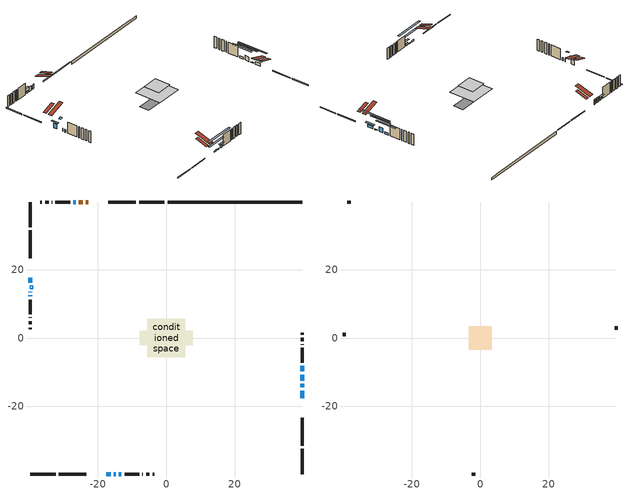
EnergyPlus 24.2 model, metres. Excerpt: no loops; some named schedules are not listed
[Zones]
conditioned space
 floor outside (Floor1 construction): -1.63,-1.63 -1.63,1.63 1.63,1.63 1.63,-1.63 z0.51
 floor adiabatic (AdiabaticFloorConstruction): -5.58,-5.58 -5.58,5.58 5.58,5.58 5.58,-5.58 z2.95
 floor foundation (Slab1 construction): -7.81,-2.05 -7.81,2.05 7.81,2.05 7.81,-2.05 z-0.68
 wall outside (RimJoist1 construction): -0.54,39.83 -7.94,39.83 / -39.83,-39.83 -32.43,-39.83 / -39.83,39.83 -39.83,32.43 / 39.83,-39.83 39.83,-32.43 z0.51:0.81
 wall outside (RimJoist2 construction): -8.87,39.83 -16.95,39.83 / -31.5,-39.83 -23.42,-39.83 / -39.83,31.5 -39.83,23.42 / 39.83,-31.5 39.83,-23.42 z0.51:0.81
 wall outside (AdiabaticWallConstruction 1): -22.77,39.83 -23.59,39.83 / -24.51,39.83 -25.57,39.83 z0.51:2.54
 wall outside (AdiabaticWallConstruction): 39.83,-17.6 39.83,-15.38 / -26.5,39.83 -27.24,39.83 / -13.89,-39.83 -13.15,-39.83 z0.51:1.63; -39.83,17.6 -39.83,16.22 z0.51:2.52; -17.6,-39.83 -16.27,-39.83 z0.51:1.04; 39.83,-14.46 39.83,-13.39 / -15.35,-39.83 -14.81,-39.83 z0.51:0.87; -39.83,13.52 -39.83,13.45 / -39.83,12.53 -39.83,12.19 z0.51:1.73; 39.83,-12.46 39.83,-10.7 z0.51:2.49; 39.83,-9.78 39.83,-8.15 z0.51:1.4
 wall outside (Wall1 construction): -28.17,39.83 -32.47,39.83 / -12.22,-39.83 -7.92,-39.83 / -39.83,11.26 -39.83,6.97 / 39.83,-7.22 39.83,-2.92 z0.51:5.39
 wall outside (Wall2 construction): -33.39,39.83 -33.53,39.83 / -6.99,-39.83 -6.86,-39.83 / -39.83,6.04 -39.83,5.9 / 39.83,-1.99 39.83,-1.86 z0.51:5.39
 wall outside (Wall3 construction): -34.46,39.83 -35.47,39.83 / -5.93,-39.83 -4.91,-39.83 / -39.83,4.98 -39.83,3.96 / 39.83,-0.93 39.83,0.09 z0.51:5.39
 wall outside (Wall4 construction): -36.4,39.83 -36.94,39.83 / -3.98,-39.83 -3.45,-39.83 / -39.83,3.03 -39.83,2.49 / 39.83,1.01 39.83,1.55 z0.51:5.39
 wall foundation (FoundationWall1 construction): 0.39,39.83,-0.68 0.39,39.83,0.51 35.88,39.83,0.51 35.88,39.83,0.37 39.83,39.83,0.37 39.83,39.83,-0.68
 window (WindowConstruction): 39.83,-17.6 39.83,-15.38 z0.51:1.63
 window (WindowConstruction 5): -39.83,17.6 -39.83,16.23 z0.51:2.52
 window (WindowConstruction 6): -17.6,-39.83 -16.28,-39.83 z0.51:1.04
 window (WindowConstruction 9): 39.83,-14.46 39.83,-13.39 z0.51:0.87
 window (WindowConstruction 10): -15.35,-39.83 -14.81,-39.83 z0.51:0.87
 window (WindowConstruction 1): -26.5,39.83 -27.24,39.83 z0.51:1.63
 window (WindowConstruction 2): -13.88,-39.83 -13.15,-39.83 z0.51:1.63
 window (WindowConstruction 7): -39.83,13.52 -39.83,13.45 z0.51:1.73
 window (WindowConstruction 8): -39.83,12.52 -39.83,12.19 z0.51:1.73
 window (WindowConstruction 3): 39.83,-12.46 39.83,-10.71 z0.51:2.49
 window (WindowConstruction 4): 39.83,-9.78 39.83,-8.15 z0.51:1.4
 door (Door): -22.77,39.83 -23.58,39.83 z0.51:2.54
 door (Door 1): -24.51,39.83 -25.57,39.83 z0.51:2.54
 ceiling adiabatic (AdiabaticFloorConstruction): 5.58,-5.58 5.58,5.58 -5.58,5.58 -5.58,-5.58 z2.95
 roof outside (Roof1 construction): -19.16,39.83,5.39 -19.16,34.97,7.01 -17.88,34.97,7.01 -17.88,39.83,5.39; -21.21,-39.83,5.39 -21.21,-34.97,7.01 -22.49,-34.97,7.01 -22.49,-39.83,5.39; -39.83,21.21,5.39 -34.97,21.21,7.01 -34.97,22.49,7.01 -39.83,22.49,5.39; 39.83,-21.21,5.39 34.97,-21.21,7.01 34.97,-22.49,7.01 39.83,-22.49,5.39
 roof outside (AdiabaticRoofConstruction): -39.83,14.45,5.39 -39.02,14.45,5.66 -39.02,15.3,5.66 -39.83,15.3,5.39
 skylight (SkylightConstruction): -39.83,14.45,5.39 -39.02,14.45,5.65 -39.02,15.3,5.65 -39.83,15.3,5.39
attic - vented
 floor to conditioned space (Floor2 construction Reversed): -3.42,-3.42 -3.42,3.42 3.42,3.42 3.42,-3.42 z5.39
 wall outside (Wall5 construction): -37.87,39.83 -38.9,39.83 / -2.52,-39.83 -1.49,-39.83 / -39.83,1.56 -39.83,0.53 / 39.83,2.48 39.83,3.51 z0.51:5.39
 roof outside (Roof2 construction): -21.85,39.83,5.39 -21.85,33.17,7.61 -20.09,33.17,7.61 -20.09,39.83,5.39; -18.53,-39.83,5.39 -18.53,-33.17,7.61 -20.28,-33.17,7.61 -20.28,-39.83,5.39; -39.83,18.53,5.39 -33.17,18.53,7.61 -33.17,20.28,7.61 -39.83,20.28,5.39; 39.83,-18.53,5.39 33.17,-18.53,7.61 33.17,-20.28,7.61 39.83,-20.28,5.39
shading: 39.83,-14.47 39.83,-18.51 40.44,-18.51 40.44,-14.47 z2.54; -39.83,15.31 -39.83,18.51 -40.44,18.51 -40.44,15.31 z3.43; -12.62,-39.83 -21.26,-39.83 -21.26,-40.44 -12.62,-40.44 z4.7; 39.83,-7.29 39.83,-20.55 40.44,-20.55 40.44,-7.29 z6.97; -8.71,-39.83 -21.45,-39.83 -21.45,-40.44 -8.71,-40.44 z6.97; -28.15,39.83 -25.59,39.83 -25.59,40.44 -28.15,40.44 z2.54; -12.24,-39.83 -14.8,-39.83 -14.8,-40.44 -12.24,-40.44 z2.54; 39.83,-7.04 39.83,-16.12 40.44,-16.12 40.44,-7.04 z6.15; 39.83,-4.49 39.83,-13.44 40.44,-13.44 40.44,-4.49 z5.06
[Building]
Building 1: Terrain=Suburbs
[Site:Location]
Montreal Intl AP_QC: Latitude {deg}=45.47; Longitude {deg}=-73.74; Time Zone {hr}=-5; Elevation {m}=36; Keep Site Location Information=Yes
[Site:GroundTemperature:Shallow]
2.07863, -0.316383, -0.508184, 0.628371, 5.19101, 9.73239, 13.6695, 16.1636, 16.3755, 14.347, 10.5102, 6.10817
[Site:WaterMainsTemperature]
Calculation Method=Schedule; Temperature Schedule=mains temperature schedule
[Material] Roughness=Rough; Thermal Absorptance=0.9
Name | Thickness {m} | Conductivity {W/m-K} | Density {kg/m3} | Specific Heat {J/kg-K} | Solar Absorptance | Visible Absorptance
asphalt or fiberglass shingles | 0.00635 | 0.162714 | 1121.4 | 1465.45 | 0.4 | 0.4
asphalt or fiberglass shingles 1 | 0.00635 | 0.162714 | 1121.4 | 1465.45 | 0.7 | 0.7
ceiling loosefill ins | 0.169333 | 0.0480833 | 16.02 | 1046.75 | 0.7 | 0.7
ceiling stud and cavity | 0.1397 | 0.539698 | 65.682 | 1177.47 | 0.7 | 0.7
concrete 4.0 in. | 0.1016 | 1.803125 | 2242.8 | 837.4 | 0.7 | 0.7
concrete 8.0 in. | 0.2032 | 1.803125 | 2242.8 | 837.4 | 0.7 | 0.7
door material | 0.04445 | 0.188738 | 512.64 | 1214.23 | 0.7 | 0.7
door material 1 | 0.04445 | 0.0451087 | 512.64 | 1214.23 | 0.7 | 0.7
exterior vertical ins | 0.00231539 | 0.029427 | 32.04 | 1214.23 | 0.7 | 0.7
floor covering | 0.0127 | 0.0433444 | 54.468 | 1339.84 | 0.6 | 0.6
floor rigid ins | 0.051816 | 0.029427 | 32.04 | 1214.23 | 0.7 | 0.7
floor rigid ins 1; roof rigid ins 1; wall rigid ins | 0.512978 | 0.029427 | 32.04 | 1214.23 | 0.7 | 0.7
floor stud and cavity | 0.1397 | 0.0944273 | 92.3553 | 1139.71 | 0.7 | 0.7
floor stud and cavity 1 | 0.1397 | 1.75129 | 37.0049 | 1207.88 | 0.7 | 0.7
furniture material conditioned space 1 | 0.1524 | 0.115458 | 640.8 | 1214.23 | 0.6 | 0.6
gypsum board | 0.0127 | 0.160291 | 801 | 837.4 | 0.6 | 0.6
osb sheathing 0.5 in. | 0.0127 | 0.115458 | 512.64 | 1214.23 | 0.7 | 0.7
osb sheathing 0.75 in. | 0.01905 | 0.115458 | 512.64 | 1214.23 | 0.7 | 0.7
osb sheathing 2.0 in. | 0.0508 | 0.115458 | 512.64 | 1214.23 | 0.7 | 0.7
rim joist stud and cavity | 0.0508 | 0.0292424 | 125.044 | 1163.47 | 0.6 | 0.6
roof rigid ins | 0.103632 | 0.029427 | 32.04 | 1214.23 | 0.7 | 0.7
roof stud and cavity | 0.2032 | 0.621153 | 78.34581 | 1123.46 | 0.7 | 0.7
roof stud and cavity 1 | 0.18415 | 1.78685 | 37.0049 | 1207.88 | 0.6 | 0.6
wall stud and cavity | 0.1397 | 0.0942262 | 139.0536 | 1170.24 | 0.7 | 0.7
wall stud and cavity 1 | 0.1397 | 0.113503 | 139.0536 | 1170.24 | 0.7 | 0.7
wall stud and cavity 2 | 0.1397 | 0.0938917 | 139.0536 | 1170.24 | 0.7 | 0.7
wall stud and cavity 3 | 0.1397 | 0.0996715 | 139.0536 | 1170.24 | 0.7 | 0.7
wall stud and cavity 4 | 0.0889 | 6.1454 | 50.32683 | 1063.81 | 0.6 | 0.6
wall stud and cavity 5 | 0.0889 | 0.380278 | 52.3479 | 1209.89 | 0.7 | 0.7
wall stud and cavity 6 | 0.0889 | 0.391764 | 83.0341 | 1211.67 | 0.7 | 0.7
wood siding | 0.0254 | 0.102417 | 544.68 | 1172.36 | 0.4 | 0.4
wood siding 1 | 0.00254 | 0.102417 | 544.68 | 1172.36 | 0.4 | 0.4
wood siding 2; wood siding 3; wood siding 4 | 0.0254 | 0.102417 | 544.68 | 1172.36 | 0.7 | 0.7
[WindowMaterial:SimpleGlazingSystem]
Name | U-Factor {W/m2-K} | Solar Heat Gain Coefficient
SkylightMaterial | 2.48225 | 0.6117
WindowMaterial | 4.91601 | 0.64
WindowMaterial 1 | 2.86682 | 0.59
WindowMaterial 2 | 5.08351 | 0.63
WindowMaterial 3 | 1.8039 | 0.38
WindowMaterial 4 | 5.141429 | 0.63
WindowMaterial 5 | 2.5727 | 0.35
WindowMaterial 6 | 2.628914 | 0.5
WindowMaterial 7 | 6.84937 | 0.53
[Construction]
AdiabaticFloorConstruction: floor stud and cavity 1, floor rigid ins 1, osb sheathing 0.75 in., floor covering
AdiabaticRoofConstruction: asphalt or fiberglass shingles 1, roof rigid ins 1, osb sheathing 0.75 in., roof stud and cavity 1
AdiabaticWallConstruction: wood siding 3, wall rigid ins, wall stud and cavity 5, gypsum board
AdiabaticWallConstruction 1: wood siding 4, wall rigid ins, wall stud and cavity 5, gypsum board
Door: door material
Door 1: door material 1
Floor1 construction: floor stud and cavity, floor rigid ins, osb sheathing 0.75 in., floor covering
Floor2 construction Reversed: gypsum board, ceiling stud and cavity, ceiling loosefill ins
FoundationWall1 construction: concrete 8.0 in.
furniture construction conditioned space 1: furniture material conditioned space 1
PartitionWallConstruction: gypsum board, wall stud and cavity 6, gypsum board
RimJoist1 construction; RimJoist2 construction: wood siding 2, osb sheathing 2.0 in., rim joist stud and cavity
Roof1 construction: asphalt or fiberglass shingles, roof rigid ins, osb sheathing 0.75 in., roof stud and cavity, gypsum board
Roof2 construction: asphalt or fiberglass shingles
SkylightConstruction: SkylightMaterial
Slab1 construction: concrete 4.0 in.
Wall1 construction: wood siding, osb sheathing 0.5 in., wall stud and cavity, gypsum board
Wall2 construction: wood siding, osb sheathing 0.5 in., wall stud and cavity 1, gypsum board
Wall3 construction: wood siding, osb sheathing 0.5 in., wall stud and cavity 2, gypsum board
Wall4 construction: wood siding, osb sheathing 0.5 in., wall stud and cavity 3, gypsum board
Wall5 construction: wood siding 1, wall stud and cavity 4
WindowConstruction; WindowConstruction 1; WindowConstruction 2: WindowMaterial
WindowConstruction 10; WindowConstruction 9: WindowMaterial 7
WindowConstruction 3: WindowMaterial 1
WindowConstruction 4: WindowMaterial 2
WindowConstruction 5: WindowMaterial 3
WindowConstruction 6: WindowMaterial 4
WindowConstruction 7: WindowMaterial 5
WindowConstruction 8: WindowMaterial 6
[Zone] Multiplier=1; Part of Total Floor Area=Yes
Name | Volume {m3}
attic - vented | 16.8524
conditioned space | 381.5
[Space]
Name | Zone | Volume {m3}
attic - vented 1 | attic - vented | 16.8524
conditioned space 1 | conditioned space | 381.5
[ZoneInfiltration:EffectiveLeakageArea]
infil attic - vented 1: Zone or Space=attic - vented 1; Schedule=Always On Discrete; Effective Air Leakage Area {cm2}=1870.4; Stack Coefficient=0.000493507; Wind Coefficient=1.50095e-05
[ZoneMixing]
whole house fan mix: Zone or Space=attic - vented; Schedule=Always On Continuous; Design Flow Rate Calculation Method=Flow/Zone; Design Flow Rate {m3/s}=0; Source Zone or Space=conditioned space
[SurfaceProperty:ExposedFoundationPerimeter]
Slab1: Exposed Perimeter Calculation Method=TotalExposedPerimeter; Total Exposed Perimeter {m}=39.442
[InternalMass] Zone or ZoneList=conditioned space; Space or SpaceList=conditioned space 1
Name | Construction | Surface Area {m2}
furniture mass conditioned space 1 | furniture construction conditioned space 1 | 79.772
partition wall mass | PartitionWallConstruction | 199.43
[Lights]
interior lighting: Zone or ZoneList or Space or SpaceList=conditioned space 1; Schedule=interior lighting schedule; Design Level Calculation Method=LightingLevel; Lighting Level {W}=343.2; Return Air Fraction=0; Fraction Radiant=0.6; Fraction Visible=0.2; Fraction Replaceable=1
[People]
occupants: Zone or ZoneList or Space or SpaceList=conditioned space 1; Number of People Schedule=occupants schedule; Number of People Calculation Method=People; Number of People=3; Fraction Radiant=0.314171; Sensible Heat Fraction=0.56303; Activity Level Schedule=occupants activity schedule; Carbon Dioxide Generation Rate {m3/s-W}=0; Enable ASHRAE 55 Comfort Warnings=No; Mean Radiant Temperature Calculation Type=EnclosureAveraged
[ElectricEquipment] Zone or ZoneList or Space or SpaceList=conditioned space 1; Design Level Calculation Method=EquipmentLevel
Name | Schedule | Design Level {W} | Fraction Latent | Fraction Radiant | Fraction Lost
clothes dryer | clothes dryer schedule | 140.772 | 0.015 | 0.081 | 0.85
clothes washer | clothes washer schedule | 32.1985 | 0.03 | 0.162 | 0.7
cooking range | cooking range schedule | 215.147 | 0.08 | 0.432 | 0.2
dishwasher | dishwasher schedule | 66.8632 | 0.3 | 0.18 | 0.4
fridge | fridge schedule | 72.9452 | 0 | 0.6 | 0
mech vent house fan | mech vent house fan schedule | 0 | 0 | 0 | 1
mech vent house fan cfis | mech vent house fan cfis schedule | 0 | 0 | 0 | 0
mech vent range fan 0 | mech vent range fan 0 schedule | 150 | 0 | 0 | 1
misc plug loads | misc plug loads schedule | 494.7 | 0.045 | 0.513 | 0.1
whole house fan | Always On Discrete | 0 | 0 | 0 | 1
[OtherEquipment] Zone or ZoneList or Space or SpaceList=conditioned space 1; Design Level Calculation Method=EquipmentLevel
Name | Fuel Type | Schedule | Design Level {W} | Fraction Latent | Fraction Radiant | Fraction Lost
clothes dryer 1 | Electricity | clothes dryer schedule | 0 | 0.015 | 0.081 | 0.85
cooking range 1 | Electricity | cooking range schedule | 0 | 0.08 | 0.432 | 0.2
general water use latent | None | general water use schedule | 62.594 | 1 | 0 | 0
general water use sensible | None | general water use schedule | -61.6891 | 0 | 0.6 | 0
mech vent house fan latent load | None | Always On Discrete | 0 | 1 | 0 | 0
mech vent house fan sensible load | None | Always On Discrete | 0 | 0 | 0 | 0
water heater energy adjustment1 | Electricity | Always On Discrete | 0.01 | 0 | 0 | 1
[ZoneInfiltration:DesignFlowRate] Zone or ZoneList or Space or SpaceList=conditioned space 1; Schedule=Always On Discrete; Design Flow Rate Calculation Method=Flow/Zone; Design Flow Rate {m3/s}=0
infil flow; natural vent flow; whole house fan flow
[Foundation:Kiva]
Foundation Kiva 1: Initial Indoor Air Temperature {C}=18; Wall Height Above Grade {m}=0.509991; Wall Depth Below Slab {m}=0.2032; Custom Block Material Name 1=exterior vertical ins; Custom Block Depth 1 {m}=1.19; Custom Block X Position 1 {m}=0.2032; Custom Block Z Position 1 {m}=0
[Foundation:Kiva:Settings]
Soil Conductivity {W/m-K}=0.849921; Soil Density {kg/m3}=1842.3; Soil Specific Heat {J/kg-K}=418.7; Ground Solar Absorptivity=0.9; Ground Thermal Absorptivity=0.9; Ground Surface Roughness {m}=0.03; Far-Field Width {m}=40; Deep-Ground Boundary Condition=ZeroFlux; Deep-Ground Depth {m}=40; Minimum Cell Dimension {m}=0.2; Maximum Cell Growth Coefficient=3; Simulation Timestep=Timestep
[Exterior:Lights]
exterior lighting: Schedule=exterior lighting schedule; Design Level {W}=75.6
[Schedule:Constant]
Name | Hourly Value
Always On Continuous; mech vent house fan schedule; mech vent house fan cfis schedule; Always On Discrete | 1
occupants activity schedule | 117.228
fridge schedule | 0
[Schedule:Week:Daily]
interior lighting schedule Week Rule - Jan1-Jan27: interior lighting schedule day, interior lighting schedule day, interior lighting schedule day, interior lighting schedule day, interior lighting schedule day, interior lighting schedule day, interior lighting schedule day, interior lighting schedule default day, interior lighting schedule default day, interior lighting schedule default day, interior lighting schedule default day, interior lighting schedule default day
interior lighting schedule Week Rule - Jan28-Feb3: interior lighting schedule day, interior lighting schedule day, interior lighting schedule day, interior lighting schedule day, interior lighting schedule day 1, interior lighting schedule day 1, interior lighting schedule day 1, interior lighting schedule default day, interior lighting schedule default day, interior lighting schedule default day, interior lighting schedule default day, interior lighting schedule default day
interior lighting schedule Week Rule - Feb4-Feb24: interior lighting schedule day 1, interior lighting schedule day 1, interior lighting schedule day 1, interior lighting schedule day 1, interior lighting schedule day 1, interior lighting schedule day 1, interior lighting schedule day 1, interior lighting schedule default day, interior lighting schedule default day, interior lighting schedule default day, interior lighting schedule default day, interior lighting schedule default day
interior lighting schedule Week Rule - Feb25-Mar3: interior lighting schedule day 1, interior lighting schedule day 1, interior lighting schedule day 1, interior lighting schedule day 1, interior lighting schedule day 2, interior lighting schedule day 2, interior lighting schedule day 2, interior lighting schedule default day, interior lighting schedule default day, interior lighting schedule default day, interior lighting schedule default day, interior lighting schedule default day
interior lighting schedule Week Rule - Mar4-Mar31: interior lighting schedule day 2, interior lighting schedule day 2, interior lighting schedule day 2, interior lighting schedule day 2, interior lighting schedule day 2, interior lighting schedule day 2, interior lighting schedule day 2, interior lighting schedule default day, interior lighting schedule default day, interior lighting schedule default day, interior lighting schedule default day, interior lighting schedule default day
interior lighting schedule Week Rule - Apr1-Apr28: interior lighting schedule day 3, interior lighting schedule day 3, interior lighting schedule day 3, interior lighting schedule day 3, interior lighting schedule day 3, interior lighting schedule day 3, interior lighting schedule day 3, interior lighting schedule default day, interior lighting schedule default day, interior lighting schedule default day, interior lighting schedule default day, interior lighting schedule default day
interior lighting schedule Week Rule - Apr29-May5: interior lighting schedule day 3, interior lighting schedule day 3, interior lighting schedule day 4, interior lighting schedule day 4, interior lighting schedule day 4, interior lighting schedule day 4, interior lighting schedule day 4, interior lighting schedule default day, interior lighting schedule default day, interior lighting schedule default day, interior lighting schedule default day, interior lighting schedule default day
interior lighting schedule Week Rule - May6-May26: interior lighting schedule day 4, interior lighting schedule day 4, interior lighting schedule day 4, interior lighting schedule day 4, interior lighting schedule day 4, interior lighting schedule day 4, interior lighting schedule day 4, interior lighting schedule default day, interior lighting schedule default day, interior lighting schedule default day, interior lighting schedule default day, interior lighting schedule default day
interior lighting schedule Week Rule - May27-Jun2: interior lighting schedule day 4, interior lighting schedule day 4, interior lighting schedule day 4, interior lighting schedule day 4, interior lighting schedule day 4, interior lighting schedule day 5, interior lighting schedule day 5, interior lighting schedule default day, interior lighting schedule default day, interior lighting schedule default day, interior lighting schedule default day, interior lighting schedule default day
interior lighting schedule Week Rule - Jun3-Jun30: interior lighting schedule day 5, interior lighting schedule day 5, interior lighting schedule day 5, interior lighting schedule day 5, interior lighting schedule day 5, interior lighting schedule day 5, interior lighting schedule day 5, interior lighting schedule default day, interior lighting schedule default day, interior lighting schedule default day, interior lighting schedule default day, interior lighting schedule default day
interior lighting schedule Week Rule - Jul1-Jul28: interior lighting schedule day 6, interior lighting schedule day 6, interior lighting schedule day 6, interior lighting schedule day 6, interior lighting schedule day 6, interior lighting schedule day 6, interior lighting schedule day 6, interior lighting schedule default day, interior lighting schedule default day, interior lighting schedule default day, interior lighting schedule default day, interior lighting schedule default day
interior lighting schedule Week Rule - Jul29-Aug4: interior lighting schedule day 6, interior lighting schedule day 6, interior lighting schedule day 6, interior lighting schedule day 7, interior lighting schedule day 7, interior lighting schedule day 7, interior lighting schedule day 7, interior lighting schedule default day, interior lighting schedule default day, interior lighting schedule default day, interior lighting schedule default day, interior lighting schedule default day
interior lighting schedule Week Rule - Aug5-Aug25: interior lighting schedule day 7, interior lighting schedule day 7, interior lighting schedule day 7, interior lighting schedule day 7, interior lighting schedule day 7, interior lighting schedule day 7, interior lighting schedule day 7, interior lighting schedule default day, interior lighting schedule default day, interior lighting schedule default day, interior lighting schedule default day, interior lighting schedule default day
interior lighting schedule Week Rule - Aug26-Sep1: interior lighting schedule day 7, interior lighting schedule day 7, interior lighting schedule day 7, interior lighting schedule day 7, interior lighting schedule day 7, interior lighting schedule day 7, interior lighting schedule day 8, interior lighting schedule default day, interior lighting schedule default day, interior lighting schedule default day, interior lighting schedule default day, interior lighting schedule default day
interior lighting schedule Week Rule - Sep2-Sep29: interior lighting schedule day 8, interior lighting schedule day 8, interior lighting schedule day 8, interior lighting schedule day 8, interior lighting schedule day 8, interior lighting schedule day 8, interior lighting schedule day 8, interior lighting schedule default day, interior lighting schedule default day, interior lighting schedule default day, interior lighting schedule default day, interior lighting schedule default day
interior lighting schedule Week Rule - Sep30-Oct6: interior lighting schedule day 8, interior lighting schedule day 9, interior lighting schedule day 9, interior lighting schedule day 9, interior lighting schedule day 9, interior lighting schedule day 9, interior lighting schedule day 9, interior lighting schedule default day, interior lighting schedule default day, interior lighting schedule default day, interior lighting schedule default day, interior lighting schedule default day
interior lighting schedule Week Rule - Oct7-Oct27: interior lighting schedule day 9, interior lighting schedule day 9, interior lighting schedule day 9, interior lighting schedule day 9, interior lighting schedule day 9, interior lighting schedule day 9, interior lighting schedule day 9, interior lighting schedule default day, interior lighting schedule default day, interior lighting schedule default day, interior lighting schedule default day, interior lighting schedule default day
interior lighting schedule Week Rule - Oct28-Nov3: interior lighting schedule day 9, interior lighting schedule day 9, interior lighting schedule day 9, interior lighting schedule day 9, interior lighting schedule day 10, interior lighting schedule day 10, interior lighting schedule day 10, interior lighting schedule default day, interior lighting schedule default day, interior lighting schedule default day, interior lighting schedule default day, interior lighting schedule default day
interior lighting schedule Week Rule - Nov4-Nov24: interior lighting schedule day 10, interior lighting schedule day 10, interior lighting schedule day 10, interior lighting schedule day 10, interior lighting schedule day 10, interior lighting schedule day 10, interior lighting schedule day 10, interior lighting schedule default day, interior lighting schedule default day, interior lighting schedule default day, interior lighting schedule default day, interior lighting schedule default day
interior lighting schedule Week Rule - Nov25-Dec1: interior lighting schedule day 10, interior lighting schedule day 10, interior lighting schedule day 10, interior lighting schedule day 10, interior lighting schedule day 10, interior lighting schedule day 10, interior lighting schedule day 11, interior lighting schedule default day, interior lighting schedule default day, interior lighting schedule default day, interior lighting schedule default day, interior lighting schedule default day
interior lighting schedule Week Rule - Dec2-Dec31: interior lighting schedule day 11, interior lighting schedule day 11, interior lighting schedule day 11, interior lighting schedule day 11, interior lighting schedule day 11, interior lighting schedule day 11, interior lighting schedule day 11, interior lighting schedule default day, interior lighting schedule default day, interior lighting schedule default day, interior lighting schedule default day, interior lighting schedule default day
occupants schedule Week Rule - Jan1-Dec31: occupants schedule day, occupants schedule day, occupants schedule day, occupants schedule day, occupants schedule day, occupants schedule day, occupants schedule day, occupants schedule default day, occupants schedule default day, occupants schedule default day, occupants schedule default day, occupants schedule default day
clothes dryer schedule Week Rule - Jan1-Dec31: clothes dryer schedule day, clothes dryer schedule day, clothes dryer schedule day, clothes dryer schedule day, clothes dryer schedule day, clothes dryer schedule day, clothes dryer schedule day, clothes dryer schedule default day, clothes dryer schedule default day, clothes dryer schedule default day, clothes dryer schedule default day, clothes dryer schedule default day
clothes washer schedule Week Rule - Jan1-Dec31: clothes washer schedule day, clothes washer schedule day, clothes washer schedule day, clothes washer schedule day, clothes washer schedule day, clothes washer schedule day, clothes washer schedule day, clothes washer schedule default day, clothes washer schedule default day, clothes washer schedule default day, clothes washer schedule default day, clothes washer schedule default day
cooking range schedule Week Rule - Jan1-Dec31: cooking range schedule day, cooking range schedule day, cooking range schedule day, cooking range schedule day, cooking range schedule day, cooking range schedule day, cooking range schedule day, cooking range schedule default day, cooking range schedule default day, cooking range schedule default day, cooking range schedule default day, cooking range schedule default day
dishwasher schedule Week Rule - Jan1-Dec31: dishwasher schedule day, dishwasher schedule day, dishwasher schedule day, dishwasher schedule day, dishwasher schedule day, dishwasher schedule day, dishwasher schedule day, dishwasher schedule default day, dishwasher schedule default day, dishwasher schedule default day, dishwasher schedule default day, dishwasher schedule default day
mech vent range fan 0 schedule Week Rule - Jan1-Dec31: mech vent range fan 0 schedule day, mech vent range fan 0 schedule day, mech vent range fan 0 schedule day, mech vent range fan 0 schedule day, mech vent range fan 0 schedule day, mech vent range fan 0 schedule day, mech vent range fan 0 schedule day, mech vent range fan 0 schedule default day, mech vent range fan 0 schedule default day, mech vent range fan 0 schedule default day, mech vent range fan 0 schedule default day, mech vent range fan 0 schedule default day
misc plug loads schedule Week Rule - Jan1-Dec31: misc plug loads schedule day, misc plug loads schedule day, misc plug loads schedule day, misc plug loads schedule day, misc plug loads schedule day, misc plug loads schedule day, misc plug loads schedule day, misc plug loads schedule default day, misc plug loads schedule default day, misc plug loads schedule default day, misc plug loads schedule default day, misc plug loads schedule default day
general water use schedule Week Rule - Jan1-Dec31: general water use schedule day, general water use schedule day, general water use schedule day, general water use schedule day, general water use schedule day, general water use schedule day, general water use schedule day, general water use schedule default day, general water use schedule default day, general water use schedule default day, general water use schedule default day, general water use schedule default day
exterior lighting schedule Week Rule - Jan1-Jan27: exterior lighting schedule day, exterior lighting schedule day, exterior lighting schedule day, exterior lighting schedule day, exterior lighting schedule day, exterior lighting schedule day, exterior lighting schedule day, exterior lighting schedule default day, exterior lighting schedule default day, exterior lighting schedule default day, exterior lighting schedule default day, exterior lighting schedule default day
exterior lighting schedule Week Rule - Jan28-Feb3: exterior lighting schedule day, exterior lighting schedule day, exterior lighting schedule day, exterior lighting schedule day, exterior lighting schedule day 1, exterior lighting schedule day 1, exterior lighting schedule day 1, exterior lighting schedule default day, exterior lighting schedule default day, exterior lighting schedule default day, exterior lighting schedule default day, exterior lighting schedule default day
exterior lighting schedule Week Rule - Feb4-Feb24: exterior lighting schedule day 1, exterior lighting schedule day 1, exterior lighting schedule day 1, exterior lighting schedule day 1, exterior lighting schedule day 1, exterior lighting schedule day 1, exterior lighting schedule day 1, exterior lighting schedule default day, exterior lighting schedule default day, exterior lighting schedule default day, exterior lighting schedule default day, exterior lighting schedule default day
exterior lighting schedule Week Rule - Feb25-Mar3: exterior lighting schedule day 1, exterior lighting schedule day 1, exterior lighting schedule day 1, exterior lighting schedule day 1, exterior lighting schedule day 2, exterior lighting schedule day 2, exterior lighting schedule day 2, exterior lighting schedule default day, exterior lighting schedule default day, exterior lighting schedule default day, exterior lighting schedule default day, exterior lighting schedule default day
exterior lighting schedule Week Rule - Mar4-Mar31: exterior lighting schedule day 2, exterior lighting schedule day 2, exterior lighting schedule day 2, exterior lighting schedule day 2, exterior lighting schedule day 2, exterior lighting schedule day 2, exterior lighting schedule day 2, exterior lighting schedule default day, exterior lighting schedule default day, exterior lighting schedule default day, exterior lighting schedule default day, exterior lighting schedule default day
exterior lighting schedule Week Rule - Apr1-Apr28: exterior lighting schedule day 3, exterior lighting schedule day 3, exterior lighting schedule day 3, exterior lighting schedule day 3, exterior lighting schedule day 3, exterior lighting schedule day 3, exterior lighting schedule day 3, exterior lighting schedule default day, exterior lighting schedule default day, exterior lighting schedule default day, exterior lighting schedule default day, exterior lighting schedule default day
exterior lighting schedule Week Rule - Apr29-May5: exterior lighting schedule day 3, exterior lighting schedule day 3, exterior lighting schedule day 4, exterior lighting schedule day 4, exterior lighting schedule day 4, exterior lighting schedule day 4, exterior lighting schedule day 4, exterior lighting schedule default day, exterior lighting schedule default day, exterior lighting schedule default day, exterior lighting schedule default day, exterior lighting schedule default day
exterior lighting schedule Week Rule - May6-May26: exterior lighting schedule day 4, exterior lighting schedule day 4, exterior lighting schedule day 4, exterior lighting schedule day 4, exterior lighting schedule day 4, exterior lighting schedule day 4, exterior lighting schedule day 4, exterior lighting schedule default day, exterior lighting schedule default day, exterior lighting schedule default day, exterior lighting schedule default day, exterior lighting schedule default day
exterior lighting schedule Week Rule - May27-Jun2: exterior lighting schedule day 4, exterior lighting schedule day 4, exterior lighting schedule day 4, exterior lighting schedule day 4, exterior lighting schedule day 4, exterior lighting schedule day 5, exterior lighting schedule day 5, exterior lighting schedule default day, exterior lighting schedule default day, exterior lighting schedule default day, exterior lighting schedule default day, exterior lighting schedule default day
exterior lighting schedule Week Rule - Jun3-Jun30: exterior lighting schedule day 5, exterior lighting schedule day 5, exterior lighting schedule day 5, exterior lighting schedule day 5, exterior lighting schedule day 5, exterior lighting schedule day 5, exterior lighting schedule day 5, exterior lighting schedule default day, exterior lighting schedule default day, exterior lighting schedule default day, exterior lighting schedule default day, exterior lighting schedule default day
exterior lighting schedule Week Rule - Jul1-Jul28: exterior lighting schedule day 6, exterior lighting schedule day 6, exterior lighting schedule day 6, exterior lighting schedule day 6, exterior lighting schedule day 6, exterior lighting schedule day 6, exterior lighting schedule day 6, exterior lighting schedule default day, exterior lighting schedule default day, exterior lighting schedule default day, exterior lighting schedule default day, exterior lighting schedule default day
exterior lighting schedule Week Rule - Jul29-Aug4: exterior lighting schedule day 6, exterior lighting schedule day 6, exterior lighting schedule day 6, exterior lighting schedule day 7, exterior lighting schedule day 7, exterior lighting schedule day 7, exterior lighting schedule day 7, exterior lighting schedule default day, exterior lighting schedule default day, exterior lighting schedule default day, exterior lighting schedule default day, exterior lighting schedule default day
exterior lighting schedule Week Rule - Aug5-Aug25: exterior lighting schedule day 7, exterior lighting schedule day 7, exterior lighting schedule day 7, exterior lighting schedule day 7, exterior lighting schedule day 7, exterior lighting schedule day 7, exterior lighting schedule day 7, exterior lighting schedule default day, exterior lighting schedule default day, exterior lighting schedule default day, exterior lighting schedule default day, exterior lighting schedule default day
exterior lighting schedule Week Rule - Aug26-Sep1: exterior lighting schedule day 7, exterior lighting schedule day 7, exterior lighting schedule day 7, exterior lighting schedule day 7, exterior lighting schedule day 7, exterior lighting schedule day 7, exterior lighting schedule day 8, exterior lighting schedule default day, exterior lighting schedule default day, exterior lighting schedule default day, exterior lighting schedule default day, exterior lighting schedule default day
[Schedule:Year]
interior lighting schedule: interior lighting schedule Week Rule - Jan1-Jan27, 1, 1, 1, 27, interior lighting schedule Week Rule - Jan28-Feb3, 1, 28, 2, 3, interior lighting schedule Week Rule - Feb4-Feb24, 2, 4, 2, 24, interior lighting schedule Week Rule - Feb25-Mar3, 2, 25, 3, 3, interior lighting schedule Week Rule - Mar4-Mar31, 3, 4, 3, 31, interior lighting schedule Week Rule - Apr1-Apr28, 4, 1, 4, 28, interior lighting schedule Week Rule - Apr29-May5, 4, 29, 5, 5, interior lighting schedule Week Rule - May6-May26, 5, 6, 5, 26, interior lighting schedule Week Rule - May27-Jun2, 5, 27, 6, 2, interior lighting schedule Week Rule - Jun3-Jun30, 6, 3, 6, 30, interior lighting schedule Week Rule - Jul1-Jul28, 7, 1, 7, 28, interior lighting schedule Week Rule - Jul29-Aug4, 7, 29, 8, 4, interior lighting schedule Week Rule - Aug5-Aug25, 8, 5, 8, 25, interior lighting schedule Week Rule - Aug26-Sep1, 8, 26, 9, 1, interior lighting schedule Week Rule - Sep2-Sep29, 9, 2, 9, 29, interior lighting schedule Week Rule - Sep30-Oct6, 9, 30, 10, 6, interior lighting schedule Week Rule - Oct7-Oct27, 10, 7, 10, 27, interior lighting schedule Week Rule - Oct28-Nov3, 10, 28, 11, 3, interior lighting schedule Week Rule - Nov4-Nov24, 11, 4, 11, 24, interior lighting schedule Week Rule - Nov25-Dec1, 11, 25, 12, 1, interior lighting schedule Week Rule - Dec2-Dec31, 12, 2, 12, 31
occupants schedule: occupants schedule Week Rule - Jan1-Dec31, 1, 1, 12, 31
clothes dryer schedule: clothes dryer schedule Week Rule - Jan1-Dec31, 1, 1, 12, 31
clothes washer schedule: clothes washer schedule Week Rule - Jan1-Dec31, 1, 1, 12, 31
cooking range schedule: cooking range schedule Week Rule - Jan1-Dec31, 1, 1, 12, 31
dishwasher schedule: dishwasher schedule Week Rule - Jan1-Dec31, 1, 1, 12, 31
mech vent range fan 0 schedule: mech vent range fan 0 schedule Week Rule - Jan1-Dec31, 1, 1, 12, 31
misc plug loads schedule: misc plug loads schedule Week Rule - Jan1-Dec31, 1, 1, 12, 31
general water use schedule: general water use schedule Week Rule - Jan1-Dec31, 1, 1, 12, 31
exterior lighting schedule: exterior lighting schedule Week Rule - Jan1-Jan27, 1, 1, 1, 27, exterior lighting schedule Week Rule - Jan28-Feb3, 1, 28, 2, 3, exterior lighting schedule Week Rule - Feb4-Feb24, 2, 4, 2, 24, exterior lighting schedule Week Rule - Feb25-Mar3, 2, 25, 3, 3, exterior lighting schedule Week Rule - Mar4-Mar31, 3, 4, 3, 31, exterior lighting schedule Week Rule - Apr1-Apr28, 4, 1, 4, 28, exterior lighting schedule Week Rule - Apr29-May5, 4, 29, 5, 5, exterior lighting schedule Week Rule - May6-May26, 5, 6, 5, 26, exterior lighting schedule Week Rule - May27-Jun2, 5, 27, 6, 2, exterior lighting schedule Week Rule - Jun3-Jun30, 6, 3, 6, 30, exterior lighting schedule Week Rule - Jul1-Jul28, 7, 1, 7, 28, exterior lighting schedule Week Rule - Jul29-Aug4, 7, 29, 8, 4, exterior lighting schedule Week Rule - Aug5-Aug25, 8, 5, 8, 25, exterior lighting schedule Week Rule - Aug26-Sep1, 8, 26, 9, 1, exterior lighting schedule Week Rule - Sep2-Sep29, 9, 2, 9, 29, exterior lighting schedule Week Rule - Sep30-Oct6, 9, 30, 10, 6, exterior lighting schedule Week Rule - Oct7-Oct27, 10, 7, 10, 27, exterior lighting schedule Week Rule - Oct28-Nov3, 10, 28, 11, 3, exterior lighting schedule Week Rule - Nov4-Nov24, 11, 4, 11, 24, exterior lighting schedule Week Rule - Nov25-Dec1, 11, 25, 12, 1, exterior lighting schedule Week Rule - Dec2-Dec31, 12, 2, 12, 31
[Schedule:Compact]
mains temperature schedule: Through: 01/01, For: AllDays, Until: 24:00, 6.56833, Through: 01/02, For: AllDays, Until: 24:00, 6.48722, Through: 01/03, For: AllDays, Until: 24:00, 6.40722, Through: 01/04, For: AllDays, Until: 24:00, 6.32889, Through: 01/05, For: AllDays, Until: 24:00, 6.25167, Through: 01/06, For: AllDays, Until: 24:00, 6.17611, Through: 01/07, For: AllDays, Until: 24:00, 6.10222, Through: 01/08, For: AllDays, Until: 24:00, 6.02944, Through: 01/09, For: AllDays, Until: 24:00, 5.95833, Through: 01/10, For: AllDays, Until: 24:00, 5.88889, Through: 01/11, For: AllDays, Until: 24:00, 5.82056, Through: 01/12, For: AllDays, Until: 24:00, 5.75444, Through: 01/13, For: AllDays, Until: 24:00, 5.68944, Through: 01/14, For: AllDays, Until: 24:00, 5.62611, Through: 01/15, For: AllDays, Until: 24:00, 5.56444, Through: 01/16, For: AllDays, Until: 24:00, 5.50444, Through: 01/17, For: AllDays, Until: 24:00, 5.44611, Through: 01/18, For: AllDays, Until: 24:00, 5.38944, Through: 01/19, For: AllDays, Until: 24:00, 5.33389, Through: 01/20, For: AllDays, Until: 24:00, 5.28111, Through: 01/21, For: AllDays, Until: 24:00, 5.22944, Through: 01/22, For: AllDays, Until: 24:00, 5.17944, Through: 01/23, For: AllDays, Until: 24:00, 5.13111, Through: 01/24, For: AllDays, Until: 24:00, 5.085, Through: 01/25, For: AllDays, Until: 24:00, 5.04056, Through: 01/26, For: AllDays, Until: 24:00, 4.99778, Through: 01/27, For: AllDays, Until: 24:00, 4.95667, Through: 01/28, For: AllDays, Until: 24:00, 4.91778, Through: 01/29, For: AllDays, Until: 24:00, 4.88056, Through: 01/30, For: AllDays, Until: 24:00, 4.845, Through: 01/31, For: AllDays, Until: 24:00, 4.81167, Through: 02/01, For: AllDays, Until: 24:00, 4.77944, Through: 02/02, For: AllDays, Until: 24:00, 4.75, Through: 02/03, For: AllDays, Until: 24:00, 4.72167, Through: 02/04, For: AllDays, Until: 24:00, 4.69611, Through: 02/05, For: AllDays, Until: 24:00, 4.67167, Through: 02/06, For: AllDays, Until: 24:00, 4.64944, Through: 02/07, For: AllDays, Until: 24:00, 4.62889, Through: 02/08, For: AllDays, Until: 24:00, 4.61056, Through: 02/09, For: AllDays, Until: 24:00, 4.59389, Through: 02/10, For: AllDays, Until: 24:00, 4.57944, Through: 02/11, For: AllDays, Until: 24:00, 4.56667, Through: 02/12, For: AllDays, Until: 24:00, 4.55611, Through: 02/13, For: AllDays, Until: 24:00, 4.54722, Through: 02/14, For: AllDays, Until: 24:00, 4.54056, Through: 02/15, For: AllDays, Until: 24:00, 4.53556, Through: 02/16, For: AllDays, Until: 24:00, 4.53278, Through: 02/17, For: AllDays, Until: 24:00, 4.53167, Through: 02/18, For: AllDays, Until: 24:00, 4.53278, Through: 02/19, For: AllDays, Until: 24:00, 4.53556, Through: 02/20, For: AllDays, Until: 24:00, 4.54056, Through: 02/21, For: AllDays, Until: 24:00, 4.54722, Through: 02/22, For: AllDays, Until: 24:00, 4.55611, Through: 02/23, For: AllDays, Until: 24:00, 4.56667, Through: 02/24, For: AllDays, Until: 24:00, 4.57944, Through: 02/25, For: AllDays, Until: 24:00, 4.59389, Through: 02/26, For: AllDays, Until: 24:00, 4.61056, Through: 02/27, For: AllDays, Until: 24:00, 4.62889, Through: 02/28, For: AllDays, Until: 24:00, 4.64889, Through: 03/01, For: AllDays, Until: 24:00, 4.67111, Through: 03/02, For: AllDays, Until: 24:00, 4.69556, Through: 03/03, For: AllDays, Until: 24:00, 4.72167, Through: 03/04, For: AllDays, Until: 24:00, 4.74944, Through: 03/05, For: AllDays, Until: 24:00, 4.77944, Through: 03/06, For: AllDays, Until: 24:00, 4.81111, Through: 03/07, For: AllDays, Until: 24:00, 4.84444, Through: 03/08, For: AllDays, Until: 24:00, 4.88, Through: 03/09, For: AllDays, Until: 24:00, 4.91722, Through: 03/10, For: AllDays, Until: 24:00, 4.95611, Through: 03/11, For: AllDays, Until: 24:00, 4.99722, Through: 03/12, For: AllDays, Until: 24:00, 5.04, Through: 03/13, For: AllDays, Until: 24:00, 5.08444, Through: 03/14, For: AllDays, Until: 24:00, 5.13056, Through: 03/15, For: AllDays, Until: 24:00, 5.17889, Through: 03/16, For: AllDays, Until: 24:00, 5.22833, Through: 03/17, For: AllDays, Until: 24:00, 5.28, Through: 03/18, For: AllDays, Until: 24:00, 5.33333, Through: 03/19, For: AllDays, Until: 24:00, 5.38833, Through: 03/20, For: AllDays, Until: 24:00, 5.445, Through: 03/21, For: AllDays, Until: 24:00, 5.50333, Through: 03/22, For: AllDays, Until: 24:00, 5.56333, Through: 03/23, For: AllDays, Until: 24:00, 5.625, Through: 03/24, For: AllDays, Until: 24:00, 5.68833, Through: 03/25, For: AllDays, Until: 24:00, 5.75333, Through: 03/26, For: AllDays, Until: 24:00, 5.81944, Through: 03/27, For: AllDays, Until: 24:00, 5.88778, Through: 03/28, For: AllDays, Until: 24:00, 5.95722, Through: 03/29, For: AllDays, Until: 24:00, 6.02833, Through: 03/30, For: AllDays, Until: 24:00, 6.10111, Through: 03/31, For: AllDays, Until: 24:00, 6.175, Through: 04/01, For: AllDays, Until: 24:00, 6.25056, Through: 04/02, For: AllDays, Until: 24:00, 6.32778, Through: 04/03, For: AllDays, Until: 24:00, 6.40611, Through: 04/04, For: AllDays, Until: 24:00, 6.48556, Through: 04/05, For: AllDays, Until: 24:00, 6.56722, Through: 04/06, For: AllDays, Until: 24:00, 6.64944, Through: 04/07, For: AllDays, Until: 24:00, 6.73333, Through: 04/08, For: AllDays, Until: 24:00, 6.81833, Through: 04/09, For: AllDays, Until: 24:00, 6.905, Through: 04/10, For: AllDays, Until: 24:00, 6.99278, Through: 04/11, For: AllDays, Until: 24:00, 7.08111, Through: 04/12, For: AllDays, Until: 24:00, 7.17167, Through: 04/13, For: AllDays, Until: 24:00, 7.26278, Through: 04/14, For: AllDays, Until: 24:00, 7.355, Through: 04/15, For: AllDays, Until: 24:00, 7.44833, Through: 04/16, For: AllDays, Until: 24:00, 7.54278, Through: 04/17, For: AllDays, Until: 24:00, 7.63889, Through: 04/18, For: AllDays, Until: 24:00, 7.735, Through: 04/19, For: AllDays, Until: 24:00, 7.83278, Through: 04/20, For: AllDays, Until: 24:00, 7.93167, Through: 04/21, For: AllDays, Until: 24:00, 8.03111, Through: 04/22, For: AllDays, Until: 24:00, 8.13167, Through: 04/23, For: AllDays, Until: 24:00, 8.23278, Through: 04/24, For: AllDays, Until: 24:00, 8.335, Through: 04/25, For: AllDays, Until: 24:00, 8.43778, Through: 04/26, For: AllDays, Until: 24:00, 8.54167, Through: 04/27, For: AllDays, Until: 24:00, 8.64611, Through: 04/28, For: AllDays, Until: 24:00, 8.75167, Through: 04/29, For: AllDays, Until: 24:00, 8.85778, Through: 04/30, For: AllDays, Until: 24:00, 8.96444, Through: 05/01, For: AllDays, Until: 24:00, 9.07167, Through: 05/02, For: AllDays, Until: 24:00, 9.17944, Through: 05/03, For: AllDays, Until: 24:00, 9.28778, Through: 05/04, For: AllDays, Until: 24:00, 9.39667, Through: 05/05, For: AllDays, Until: 24:00, 9.50667, Through: 05/06, For: AllDays, Until: 24:00, 9.61667, Through: 05/07, For: AllDays, Until: 24:00, 9.72667, Through: 05/08, For: AllDays, Until: 24:00, 9.83778, Through: 05/09, For: AllDays, Until: 24:00, 9.94889, Through: 05/10, For: AllDays, Until: 24:00, 10.0606, Through: 05/11, For: AllDays, Until: 24:00, 10.1722, Through: 05/12, For: AllDays, Until: 24:00, 10.2844, Through: 05/13, For: AllDays, Until: 24:00, 10.3967, Through: 05/14, For: AllDays, Until: 24:00, 10.5094, Through: 05/15, For: AllDays, Until: 24:00, 10.6222, Through: 05/16, For: AllDays, Until: 24:00, 10.735, Through: 05/17, For: AllDays, Until: 24:00, 10.8478, Through: 05/18, For: AllDays, Until: 24:00, 10.9611, Through: 05/19, For: AllDays, Until: 24:00, 11.0744, Through: 05/20, For: AllDays, Until: 24:00, 11.1872, Through: 05/21, For: AllDays, Until: 24:00, 11.3006, Through: 05/22, For: AllDays, Until: 24:00, 11.4133, Through: 05/23, For: AllDays, Until: 24:00, 11.5267, Through: 05/24, For: AllDays, Until: 24:00, 11.6394, Through: 05/25, For: AllDays, Until: 24:00, 11.7522, Through: 05/26, For: AllDays, Until: 24:00, 11.8644, Through: 05/27, For: AllDays, Until: 24:00, 11.9767, Through: 05/28, For: AllDays, Until: 24:00, 12.0889, Through: 05/29, For: AllDays, Until: 24:00, 12.2006, Through: 05/30, For: AllDays, Until: 24:00, 12.3122, Through: 05/31, For: AllDays, Until: 24:00, 12.4228, Through: 06/01, For: AllDays, Until: 24:00, 12.5339, Through: 06/02, For: AllDays, Until: 24:00, 12.6439, Through: 06/03, For: AllDays, Until: 24:00, 12.7539, Through: 06/04, For: AllDays, Until: 24:00, 12.8628, Through: 06/05, For: AllDays, Until: 24:00, 12.9717, Through: 06/06, For: AllDays, Until: 24:00, 13.08, Through: 06/07, For: AllDays, Until: 24:00, 13.1878, Through: 06/08, For: AllDays, Until: 24:00, 13.2944, Through: 06/09, For: AllDays, Until: 24:00, 13.4011, Through: 06/10, For: AllDays, Until: 24:00, 13.5067, Through: 06/11, For: AllDays, Until: 24:00, 13.6117, Through: 06/12, For: AllDays, Until: 24:00, 13.7156, Through: 06/13, For: AllDays, Until: 24:00, 13.8194, Through: 06/14, For: AllDays, Until: 24:00, 13.9222, Through: 06/15, For: AllDays, Until: 24:00, 14.0239, Through: 06/16, For: AllDays, Until: 24:00, 14.125, Through: 06/17, For: AllDays, Until: 24:00, 14.225, Through: 06/18, For: AllDays, Until: 24:00, 14.3239, Through: 06/19, For: AllDays, Until: 24:00, 14.4222, Through: 06/20, For: AllDays, Until: 24:00, 14.5194, Through: 06/21, For: AllDays, Until: 24:00, 14.6156, Through: 06/22, For: AllDays, Until: 24:00, 14.7106, Through: 06/23, For: AllDays, Until: 24:00, 14.805, Through: 06/24, For: AllDays, Until: 24:00, 14.8978, Through: 06/25, For: AllDays, Until: 24:00, 14.9894, Through: 06/26, For: AllDays, Until: 24:00, 15.0806, Through: 06/27, For: AllDays, Until: 24:00, 15.17, Through: 06/28, For: AllDays, Until: 24:00, 15.2583, Through: 06/29, For: AllDays, Until: 24:00, 15.3456, Through: 06/30, For: AllDays, Until: 24:00, 15.4311, Through: 07/01, For: AllDays, Until: 24:00, 15.5161, Through: 07/02, For: AllDays, Until: 24:00, 15.5989, Through: 07/03, For: AllDays, Until: 24:00, 15.6811, Through: 07/04, For: AllDays, Until: 24:00, 15.7617, Through: 07/05, For: AllDays, Until: 24:00, 15.8411, Through: 07/06, For: AllDays, Until: 24:00, 15.9189, Through: 07/07, For: AllDays, Until: 24:00, 15.995, Through: 07/08, For: AllDays, Until: 24:00, 16.07, Through: 07/09, For: AllDays, Until: 24:00, 16.1433, Through: 07/10, For: AllDays, Until: 24:00, 16.2156, Through: 07/11, For: AllDays, Until: 24:00, 16.2861, Through: 07/12, For: AllDays, Until: 24:00, 16.355, Through: 07/13, For: AllDays, Until: 24:00, 16.4222, Through: 07/14, For: AllDays, Until: 24:00, 16.4878, Through: 07/15, For: AllDays, Until: 24:00, 16.5522, Through: 07/16, For: AllDays, Until: 24:00, 16.615, Through: 07/17, For: AllDays, Until: 24:00, 16.6756, Through: 07/18, For: AllDays, Until: 24:00, 16.735, Through: 07/19, For: AllDays, Until: 24:00, 16.7928, Through: 07/20, For: AllDays, Until: 24:00, 16.8489, Through: 07/21, For: AllDays, Until: 24:00, 16.9028, Through: 07/22, For: AllDays, Until: 24:00, 16.9556, Through: 07/23, For: AllDays, Until: 24:00, 17.0061, Through: 07/24, For: AllDays, Until: 24:00, 17.0556, Through: 07/25, For: AllDays, Until: 24:00, 17.1028, Through: 07/26, For: AllDays, Until: 24:00, 17.1483, Through: 07/27, For: AllDays, Until: 24:00, 17.1917, Through: 07/28, For: AllDays, Until: 24:00, 17.2339, Through: 07/29, For: AllDays, Until: 24:00, 17.2739, Through: 07/30, For: AllDays, Until: 24:00, 17.3122, Through: 07/31, For: AllDays, Until: 24:00, 17.3489, Through: 08/01, For: AllDays, Until: 24:00, 17.3833, Through: 08/02, For: AllDays, Until: 24:00, 17.4161, Through: 08/03, For: AllDays, Until: 24:00, 17.4467, Through: 08/04, For: AllDays, Until: 24:00, 17.4761, Through: 08/05, For: AllDays, Until: 24:00, 17.5028, Through: 08/06, For: AllDays, Until: 24:00, 17.5283, Through: 08/07, For: AllDays, Until: 24:00, 17.5517, Through: 08/08, For: AllDays, Until: 24:00, 17.5728, Through: 08/09, For: AllDays, Until: 24:00, 17.5922, Through: 08/10, For: AllDays, Until: 24:00, 17.61, Through: 08/11, For: AllDays, Until: 24:00, 17.6256, Through: 08/12, For: AllDays, Until: 24:00, 17.6394, Through: 08/13, For: AllDays, Until: 24:00, 17.6511, Through: 08/14, For: AllDays, Until: 24:00, 17.6611, Through: 08/15, For: AllDays, Until: 24:00, 17.6689, Through: 08/16, For: AllDays, Until: 24:00, 17.675, Through: 08/17, For: AllDays, Until: 24:00, 17.6789, Through: 08/18, For: AllDays, Until: 24:00, 17.6811, Through: 08/19, For: AllDays, Until: 24:00, 17.6811, Through: 08/20, For: AllDays, Until: 24:00, 17.6794, Through: 08/21, For: AllDays, Until: 24:00, 17.6756, Through: 08/22, For: AllDays, Until: 24:00, 17.67, Through: 08/23, For: AllDays, Until: 24:00, 17.6622, Through: 08/24, For: AllDays, Until: 24:00, 17.6528, Through: 08/25, For: AllDays, Until: 24:00, 17.6411, Through: 08/26, For: AllDays, Until: 24:00, 17.6278, Through: 08/27, For: AllDays, Until: 24:00, 17.6122, Through: 08/28, For: AllDays, Until: 24:00, 17.595, Through: 08/29, For: AllDays, Until: 24:00, 17.5756, Through: 08/30, For: AllDays, Until: 24:00, 17.5544, Through: 08/31, For: AllDays, Until: 24:00, 17.5311, Through: 09/01, For: AllDays, Until: 24:00, 17.5061, Through: 09/02, For: AllDays, Until: 24:00, 17.4794, Through: 09/03, For: AllDays, Until: 24:00, 17.4506, Through: 09/04, For: AllDays, Until: 24:00, 17.42, Through: 09/05, For: AllDays, Until: 24:00, 17.3878, Through: 09/06, For: AllDays, Until: 24:00, 17.3533, Through: 09/07, For: AllDays, Until: 24:00, 17.3172, Through: 09/08, For: AllDays, Until: 24:00, 17.2789, Through: 09/09, For: AllDays, Until: 24:00, 17.2389, Through: 09/10, For: AllDays, Until: 24:00, 17.1972, Through: 09/11, For: AllDays, Until: 24:00, 17.1539, Through: 09/12, For: AllDays, Until: 24:00, 17.1083, Through: 09/13, For: AllDays, Until: 24:00, 17.0617, Through: 09/14, For: AllDays, Until: 24:00, 17.0128, Through: 09/15, For: AllDays, Until: 24:00, 16.9622, Through: 09/16, For: AllDays, Until: 24:00, 16.9094, Through: 09/17, For: AllDays, Until: 24:00, 16.8556, Through: 09/18, For: AllDays, Until: 24:00, 16.8, Through: 09/19, For: AllDays, Until: 24:00, 16.7422, Through: 09/20, For: AllDays, Until: 24:00, 16.6833, Through: 09/21, For: AllDays, Until: 24:00, 16.6228, Through: 09/22, For: AllDays, Until: 24:00, 16.56, Through: 09/23, For: AllDays, Until: 24:00, 16.4961, Through: 09/24, For: AllDays, Until: 24:00, 16.4306, Through: 09/25, For: AllDays, Until: 24:00, 16.3633, Through: 09/26, For: AllDays, Until: 24:00, 16.295, Through: 09/27, For: AllDays, Until: 24:00, 16.2244, Through: 09/28, For: AllDays, Until: 24:00, 16.1528, Through: 09/29, For: AllDays, Until: 24:00, 16.0794, Through: 09/30, For: AllDays, Until: 24:00, 16.0044, Through: 10/01, For: AllDays, Until: 24:00, 15.9283, Through: 10/02, For: AllDays, Until: 24:00, 15.8511, Through: 10/03, For: AllDays, Until: 24:00, 15.7717, Through: 10/04, For: AllDays, Until: 24:00, 15.6917, Through: 10/05, For: AllDays, Until: 24:00, 15.6094, Through: 10/06, For: AllDays, Until: 24:00, 15.5267, Through: 10/07, For: AllDays, Until: 24:00, 15.4422, Through: 10/08, For: AllDays, Until: 24:00, 15.3567, Through: 10/09, For: AllDays, Until: 24:00, 15.2694, Through: 10/10, For: AllDays, Until: 24:00, 15.1811, Through: 10/11, For: AllDays, Until: 24:00, 15.0917, Through: 10/12, For: AllDays, Until: 24:00, 15.0011, Through: 10/13, For: AllDays, Until: 24:00, 14.9094, Through: 10/14, For: AllDays, Until: 24:00, 14.8167, Through: 10/15, For: AllDays, Until: 24:00, 14.7228, Through: 10/16, For: AllDays, Until: 24:00, 14.6278, Through: 10/17, For: AllDays, Until: 24:00, 14.5317, Through: 10/18, For: AllDays, Until: 24:00, 14.4344, Through: 10/19, For: AllDays, Until: 24:00, 14.3367, Through: 10/20, For: AllDays, Until: 24:00, 14.2378, Through: 10/21, For: AllDays, Until: 24:00, 14.1378, Through: 10/22, For: AllDays, Until: 24:00, 14.0367, Through: 10/23, For: AllDays, Until: 24:00, 13.935, Through: 10/24, For: AllDays, Until: 24:00, 13.8322, Through: 10/25, For: AllDays, Until: 24:00, 13.7289, Through: 10/26, For: AllDays, Until: 24:00, 13.625, Through: 10/27, For: AllDays, Until: 24:00, 13.52, Through: 10/28, For: AllDays, Until: 24:00, 13.4144, Through: 10/29, For: AllDays, Until: 24:00, 13.3083, Through: 10/30, For: AllDays, Until: 24:00, 13.2011, Through: 10/31, For: AllDays, Until: 24:00, 13.0939, Through: 11/01, For: AllDays, Until: 24:00, 12.9856, Through: 11/02, For: AllDays, Until: 24:00, 12.8767, Through: 11/03, For: AllDays, Until: 24:00, 12.7678, Through: 11/04, For: AllDays, Until: 24:00, 12.6578, Through: 11/05, For: AllDays, Until: 24:00, 12.5478, Through: 11/06, For: AllDays, Until: 24:00, 12.4372, Through: 11/07, For: AllDays, Until: 24:00, 12.3261, Through: 11/08, For: AllDays, Until: 24:00, 12.215, Through: 11/09, For: AllDays, Until: 24:00, 12.1033, Through: 11/10, For: AllDays, Until: 24:00, 11.9911, Through: 11/11, For: AllDays, Until: 24:00, 11.8789, Through: 11/12, For: AllDays, Until: 24:00, 11.7667, Through: 11/13, For: AllDays, Until: 24:00, 11.6539, Through: 11/14, For: AllDays, Until: 24:00, 11.5411, Through: 11/15, For: AllDays, Until: 24:00, 11.4278, Through: 11/16, For: AllDays, Until: 24:00, 11.315, Through: 11/17, For: AllDays, Until: 24:00, 11.2017, Through: 11/18, For: AllDays, Until: 24:00, 11.0889, Through: 11/19, For: AllDays, Until: 24:00, 10.9756, Through: 11/20, For: AllDays, Until: 24:00, 10.8622, Through: 11/21, For: AllDays, Until: 24:00, 10.7494, Through: 11/22, For: AllDays, Until: 24:00, 10.6367, Through: 11/23, For: AllDays, Until: 24:00, 10.5239, Through: 11/24, For: AllDays, Until: 24:00, 10.4111, Through: 11/25, For: AllDays, Until: 24:00, 10.2989, Through: 11/26, For: AllDays, Until: 24:00, 10.1867, Through: 11/27, For: AllDays, Until: 24:00, 10.0744, Through: 11/28, For: AllDays, Until: 24:00, 9.96333, Through: 11/29, For: AllDays, Until: 24:00, 9.85167, Through: 11/30, For: AllDays, Until: 24:00, 9.74111, Through: 12/01, For: AllDays, Until: 24:00, 9.63056, Through: 12/02, For: AllDays, Until: 24:00, 9.52056, Through: 12/03, For: AllDays, Until: 24:00, 9.41111, Through: 12/04, For: AllDays, Until: 24:00, 9.30167, Through: 12/05, For: AllDays, Until: 24:00, 9.19333, Through: 12/06, For: AllDays, Until: 24:00, 9.08556, Through: 12/07, For: AllDays, Until: 24:00, 8.97778, Through: 12/08, For: AllDays, Until: 24:00, 8.87111, Through: 12/09, For: AllDays, Until: 24:00, 8.765, Through: 12/10, For: AllDays, Until: 24:00, 8.66, Through: 12/11, For: AllDays, Until: 24:00, 8.555, Through: 12/12, For: AllDays, Until: 24:00, 8.45111, Through: 12/13, For: AllDays, Until: 24:00, 8.34833, Through: 12/14, For: AllDays, Until: 24:00, 8.24611, Through: 12/15, For: AllDays, Until: 24:00, 8.14444, Through: 12/16, For: AllDays, Until: 24:00, 8.04389, Through: 12/17, For: AllDays, Until: 24:00, 7.94444, Through: 12/18, For: AllDays, Until: 24:00, 7.84556, Through: 12/19, For: AllDays, Until: 24:00, 7.74778, Through: 12/20, For: AllDays, Until: 24:00, 7.65111, Through: 12/21, For: AllDays, Until: 24:00, 7.555, Through: 12/22, For: AllDays, Until: 24:00, 7.46056, Through: 12/23, For: AllDays, Until: 24:00, 7.36667, Through: 12/24, For: AllDays, Until: 24:00, 7.27444, Through: 12/25, For: AllDays, Until: 24:00, 7.18278, Through: 12/26, For: AllDays, Until: 24:00, 7.09278, Through: 12/27, For: AllDays, Until: 24:00, 7.00389, Through: 12/28, For: AllDays, Until: 24:00, 6.91611, Through: 12/29, For: AllDays, Until: 24:00, 6.82944, Through: 12/30, For: AllDays, Until: 24:00, 6.74389, Through: 12/31, For: AllDays, Until: 24:00, 6.66
